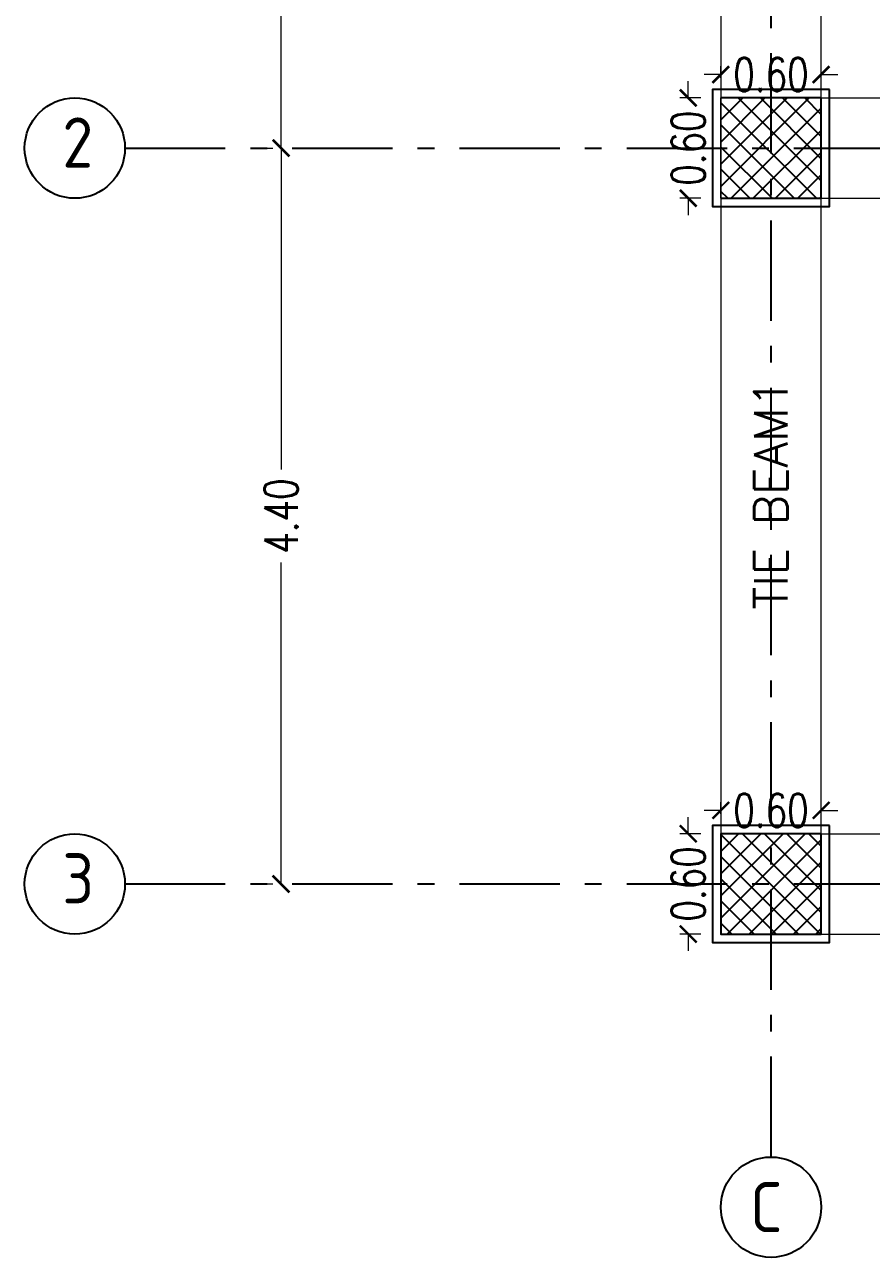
# Model space of a CAD drawing. Extents: x 166525 to 167198, y 178739 to 179747.
# Drawn here: x 166644.61 to 166649.67, y 179514.03 to 179521.4 of the extents above; entities that cross this region are included whole.
import ezdxf

# ---------------------------------------------------------------- set-up
doc = ezdxf.new("R2010")
doc.units = 0
doc.header["$MEASUREMENT"] = 0
doc.linetypes.add('ACAD_ISO10W100', pattern=[18, 12, -3, 0, -3])
doc.linetypes.add('AUSGEZOGEN', pattern=[0])
doc.layers.get('0').update_dxf_attribs({"linetype": 'CONTINUOUS'})
doc.layers.get('DEFPOINTS').update_dxf_attribs({"linetype": 'CONTINUOUS'})
for name, color, linetype in [('axis', 8, 'ACAD_ISO10W100'), ('BEAM-DIM', 4, 'CONTINUOUS'), ('EBENE0', 7, 'AUSGEZOGEN'), ('HATSH', 252, 'CONTINUOUS')]:
    doc.layers.add(name, color=color, linetype=linetype)
doc.layers.add('BEAM', color=6, linetype='CONTINUOUS', lineweight=13)
doc.styles.add('DIM', font='simplex.shx', dxfattribs={"width": 0.75})
doc.styles.add('ISO8', font='iso8')
doc.styles.add('ROMANS', font='romans.shx')
doc.dimstyles.new('MUTASIM', dxfattribs={"dimscale": 0.9995, "dimtxt": 0.2, "dimasz": 0.1, "dimexe": 0.05, "dimexo": 0.12, "dimgap": 0.05, "dimtad": 0, "dimzin": 0, "dimdsep": 46, "dimtxsty": 'DIM', "dimblk": 'ARCHTICK', "dimcen": 0.09, "dimclrd": 35, "dimclre": 33, "dimclrt": 256, "dimazin": 0, "dimtfac": 1, "dimtofl": 0, "dimtmove": 1, "dimatfit": 3, "dimfxl": 0.18, "dimtolj": 1, "dimtzin": 0, "dimlwd": 13, "dimlwe": 9, "dimarcsym": 0})
pattern_1 = [(45, (160731.72785, 180603.08602), (-0.0662912607, 0.0662912607), []), (135, (160731.72785, 180603.08602), (-0.0662912607, -0.0662912607), [])]

# ---------------------------------------------------------------- blocks, each defined once
blk = doc.blocks.new('_ARCHTICK')
at = {"color": 0, "linetype": 'ByBlock', "const_width": 0.15}
blk.add_lwpolyline([(-0.5, -0.5), (0.5, 0.5)], dxfattribs=at)
blk = doc.blocks.new('*D811')
at = {"layer": 'BEAM', "color": 33, "lineweight": 9, "transparency": 16777216}
for p, q in [((166648.7681, 179516.6811), (166648.7681, 179516.7511)), ((166649.3681, 179516.6811), (166649.3681, 179516.7511))]:
    blk.add_line(p, q, dxfattribs=at)
at = {"layer": 'BEAM', "color": 35, "lineweight": 13, "transparency": 16777216}
for p, q in [((166648.7681, 179516.7011), (166648.6682, 179516.7011)), ((166649.3681, 179516.7011), (166649.4681, 179516.7011))]:
    blk.add_line(p, q, dxfattribs=at)
at = {"layer": 'DEFPOINTS', "color": 0, "transparency": 16777216}
for p in [(166649.3681, 179516.7011), (166648.7681, 179516.5612), (166649.3681, 179516.5612)]:
    blk.add_point(p, dxfattribs=at)
at = {"layer": 'BEAM', "color": 35, "lineweight": 13, "transparency": 16777216, "xscale": 0.09995000000000001, "yscale": 0.09995000000000001, "zscale": 0.09995000000000001}
blk.add_blockref('_ARCHTICK', (166648.7681, 179516.7011), dxfattribs=at)
at = {"layer": 'BEAM', "color": 35, "lineweight": 13, "transparency": 16777216, "xscale": 0.09995000000000001, "yscale": 0.09995000000000001, "zscale": 0.09995000000000001, "rotation": 180}
blk.add_blockref('_ARCHTICK', (166649.3681, 179516.7011), dxfattribs=at)
at = {"layer": 'BEAM', "transparency": 16777216, "insert": (166649.0681, 179516.7011), "char_height": 0.1999, "attachment_point": 5, "style": 'DIM'}
blk.add_mtext('\\A1;0.60', dxfattribs=at)
blk = doc.blocks.new('*D812')
at = {"layer": 'BEAM', "color": 35, "lineweight": 13, "transparency": 16777216}
for p, q in [((166648.5732, 179516.5612), (166648.5732, 179516.6611)), ((166648.5732, 179515.9612), (166648.5732, 179515.8612))]:
    blk.add_line(p, q, dxfattribs=at)
at = {"layer": 'BEAM', "color": 33, "lineweight": 9, "transparency": 16777216}
for p, q in [((166648.6482, 179516.5612), (166648.5232, 179516.5612)), ((166648.6482, 179515.9612), (166648.5232, 179515.9612))]:
    blk.add_line(p, q, dxfattribs=at)
at = {"layer": 'DEFPOINTS', "color": 0, "transparency": 16777216}
for p in [(166648.5732, 179516.5612), (166648.7681, 179516.5612), (166648.7681, 179515.9612)]:
    blk.add_point(p, dxfattribs=at)
at = {"layer": 'BEAM', "color": 35, "lineweight": 13, "transparency": 16777216, "xscale": 0.09995000000000001, "yscale": 0.09995000000000001, "zscale": 0.09995000000000001}
for p, rotation in [((166648.5732, 179516.5612), 270), ((166648.5732, 179515.9612), 90)]:
    blk.add_blockref('_ARCHTICK', p, dxfattribs=dict(at, rotation=rotation))
at = {"layer": 'BEAM', "transparency": 16777216, "insert": (166648.5732, 179516.2612), "char_height": 0.1999, "attachment_point": 5, "rotation": 90, "style": 'DIM'}
blk.add_mtext('\\A1;0.60', dxfattribs=at)
blk = doc.blocks.new('*D813')
at = {"layer": 'BEAM', "color": 35, "lineweight": 13, "transparency": 16777216}
for p, q in [((166648.7681, 179521.1011), (166648.6682, 179521.1011)), ((166649.3681, 179521.1011), (166649.4681, 179521.1011))]:
    blk.add_line(p, q, dxfattribs=at)
at = {"layer": 'BEAM', "color": 33, "lineweight": 9, "transparency": 16777216}
for p, q in [((166648.7681, 179521.0811), (166648.7681, 179521.1511)), ((166649.3681, 179521.0811), (166649.3681, 179521.1511))]:
    blk.add_line(p, q, dxfattribs=at)
at = {"layer": 'DEFPOINTS', "color": 0, "transparency": 16777216}
for p in [(166649.3681, 179521.1011), (166648.7681, 179520.9612), (166649.3681, 179520.9612)]:
    blk.add_point(p, dxfattribs=at)
at = {"layer": 'BEAM', "color": 35, "lineweight": 13, "transparency": 16777216, "xscale": 0.09995000000000001, "yscale": 0.09995000000000001, "zscale": 0.09995000000000001}
blk.add_blockref('_ARCHTICK', (166648.7681, 179521.1011), dxfattribs=at)
at = {"layer": 'BEAM', "color": 35, "lineweight": 13, "transparency": 16777216, "xscale": 0.09995000000000001, "yscale": 0.09995000000000001, "zscale": 0.09995000000000001, "rotation": 180}
blk.add_blockref('_ARCHTICK', (166649.3681, 179521.1011), dxfattribs=at)
at = {"layer": 'BEAM', "transparency": 16777216, "insert": (166649.0681, 179521.1011), "char_height": 0.1999, "attachment_point": 5, "style": 'DIM'}
blk.add_mtext('\\A1;0.60', dxfattribs=at)
blk = doc.blocks.new('*D814')
at = {"layer": 'BEAM', "color": 35, "lineweight": 13, "transparency": 16777216}
for p, q in [((166648.5732, 179520.9612), (166648.5732, 179521.0611)), ((166648.5732, 179520.3612), (166648.5732, 179520.2612))]:
    blk.add_line(p, q, dxfattribs=at)
at = {"layer": 'BEAM', "color": 33, "lineweight": 9, "transparency": 16777216}
for p, q in [((166648.6482, 179520.9612), (166648.5232, 179520.9612)), ((166648.6482, 179520.3612), (166648.5232, 179520.3612))]:
    blk.add_line(p, q, dxfattribs=at)
at = {"layer": 'DEFPOINTS', "color": 0, "transparency": 16777216}
for p in [(166648.5732, 179520.9612), (166648.7681, 179520.9612), (166648.7681, 179520.3612)]:
    blk.add_point(p, dxfattribs=at)
at = {"layer": 'BEAM', "color": 35, "lineweight": 13, "transparency": 16777216, "xscale": 0.09995000000000001, "yscale": 0.09995000000000001, "zscale": 0.09995000000000001}
for p, rotation in [((166648.5732, 179520.9612), 270), ((166648.5732, 179520.3612), 90)]:
    blk.add_blockref('_ARCHTICK', p, dxfattribs=dict(at, rotation=rotation))
at = {"layer": 'BEAM', "transparency": 16777216, "insert": (166648.5732, 179520.6612), "char_height": 0.1999, "attachment_point": 5, "rotation": 90, "style": 'DIM'}
blk.add_mtext('\\A1;0.60', dxfattribs=at)
blk = doc.blocks.new('*D819')
at = {"layer": 'BEAM', "color": 33, "lineweight": 9, "transparency": 16777216}
for p, q in [((166646.0184, 179520.6612), (166646.0883, 179520.6612)), ((166646.0184, 179516.2612), (166646.0883, 179516.2612))]:
    blk.add_line(p, q, dxfattribs=at)
at = {"layer": 'BEAM', "color": 35, "lineweight": 13, "transparency": 16777216}
for p, q in [((166646.1383, 179520.6612), (166646.1383, 179518.7396)), ((166646.1383, 179516.2612), (166646.1383, 179518.1828))]:
    blk.add_line(p, q, dxfattribs=at)
at = {"layer": 'DEFPOINTS', "color": 0, "transparency": 16777216}
for p in [(166646.1383, 179520.6612), (166646.1383, 179520.6612), (166646.1383, 179516.2612)]:
    blk.add_point(p, dxfattribs=at)
at = {"layer": 'BEAM', "color": 35, "lineweight": 13, "transparency": 16777216, "xscale": 0.09995000000000001, "yscale": 0.09995000000000001, "zscale": 0.09995000000000001}
for p, rotation in [((166646.1383, 179520.6612), 90), ((166646.1383, 179516.2612), 270)]:
    blk.add_blockref('_ARCHTICK', p, dxfattribs=dict(at, rotation=rotation))
at = {"layer": 'BEAM', "transparency": 16777216, "insert": (166646.1383, 179518.4612), "char_height": 0.1999, "attachment_point": 5, "rotation": 90, "style": 'DIM'}
blk.add_mtext('\\A1;4.40', dxfattribs=at)
blk = doc.blocks.new('*D820')
at = {"layer": 'BEAM', "color": 33, "lineweight": 9, "transparency": 16777216}
for p, q in [((166646.0184, 179525.0612), (166646.0883, 179525.0612)), ((166646.0184, 179520.6612), (166646.0883, 179520.6612))]:
    blk.add_line(p, q, dxfattribs=at)
at = {"layer": 'BEAM', "color": 35, "lineweight": 13, "transparency": 16777216}
for p, q in [((166646.1383, 179525.0612), (166646.1383, 179523.1396)), ((166646.1383, 179520.6612), (166646.1383, 179522.5828))]:
    blk.add_line(p, q, dxfattribs=at)
at = {"layer": 'DEFPOINTS', "color": 0, "transparency": 16777216}
for p in [(166646.1383, 179525.0612), (166646.1383, 179525.0612), (166646.1383, 179520.6612)]:
    blk.add_point(p, dxfattribs=at)
at = {"layer": 'BEAM', "color": 35, "lineweight": 13, "transparency": 16777216, "xscale": 0.09995000000000001, "yscale": 0.09995000000000001, "zscale": 0.09995000000000001}
for p, rotation in [((166646.1383, 179525.0612), 90), ((166646.1383, 179520.6612), 270)]:
    blk.add_blockref('_ARCHTICK', p, dxfattribs=dict(at, rotation=rotation))
at = {"layer": 'BEAM', "transparency": 16777216, "insert": (166646.1383, 179522.8612), "char_height": 0.1999, "attachment_point": 5, "rotation": 90, "style": 'DIM'}
blk.add_mtext('\\A1;4.40', dxfattribs=at)

msp = doc.modelspace()

# ---------------------------------------------------------------- hatches: boundary and pattern name
at = {"layer": 'HATSH'}
h = msp.add_hatch(dxfattribs=at)
h.set_pattern_fill('ANSI37', color=256, scale=0.75, style=0)
h.set_pattern_definition(pattern_1)
h.paths.add_polyline_path([(166657.56812, 179520.9612), (166657.56812, 179520.3612), (166658.16812, 179520.3612), (166658.16812, 179520.9612)])
h.paths.add_polyline_path([(166653.76812, 179520.9612), (166653.16812, 179520.9612), (166653.16812, 179520.3612), (166653.76812, 179520.3612)])
h.paths.add_polyline_path([(166648.76812, 179520.3612), (166649.36812, 179520.3612), (166649.36812, 179520.9612), (166648.76812, 179520.9612)])
h = msp.add_hatch(dxfattribs=at)
h.set_pattern_fill('ANSI37', color=256, scale=0.75, style=0)
h.set_pattern_definition(pattern_1)
h.paths.add_polyline_path([(166658.16812, 179515.9612), (166658.16812, 179516.5612), (166657.56812, 179516.5612), (166657.56812, 179515.9612)])
h.paths.add_polyline_path([(166653.76812, 179515.9612), (166653.76812, 179516.5612), (166653.16812, 179516.5612), (166653.16812, 179515.9612)])
h.paths.add_polyline_path([(166648.76812, 179515.9612), (166649.36812, 179515.9612), (166649.36812, 179516.5612), (166648.76812, 179516.5612)])

# ---------------------------------------------------------------- linework, layer by layer
at = {"color": 2, "linetype": 'Continuous'}
for points in [[(166649.41812, 179521.0112), (166648.71812, 179521.0112), (166648.71812, 179520.3112), (166649.41812, 179520.3112)], [(166649.41812, 179516.6112), (166648.71812, 179516.6112), (166648.71812, 179515.9112), (166649.41812, 179515.9112)], [(166649.36812, 179516.5612), (166648.76812, 179516.5612), (166648.76812, 179515.9612), (166649.36812, 179515.9612)]]:
    msp.add_lwpolyline(points, close=True, dxfattribs=at)
at = {"layer": 'axis', "ltscale": 0.05}
for p, q in [((166649.06812, 179514.62841), (166649.06812, 179527.21503)), ((166645.20506, 179520.6612), (166661.6072, 179520.6612)), ((166645.20506, 179516.2612), (166661.6072, 179516.2612))]:
    msp.add_line(p, q, dxfattribs=at)
at = {"layer": 'BEAM'}
for p, q in [((166648.76812, 179524.7612), (166648.76812, 179516.5612)), ((166649.36812, 179516.5612), (166649.36812, 179524.7612)), ((166649.36812, 179520.9612), (166657.56812, 179520.9612)), ((166649.36812, 179520.3612), (166657.56812, 179520.3612)), ((166649.36812, 179516.5612), (166657.56812, 179516.5612)), ((166649.36812, 179515.9612), (166657.56812, 179515.9612))]:
    msp.add_line(p, q, dxfattribs=at)
for points in [[(166648.76812, 179520.9612), (166649.36812, 179520.9612), (166649.36812, 179520.3612), (166648.76812, 179520.3612)], [(166648.76812, 179516.5612), (166649.36812, 179516.5612), (166649.36812, 179515.9612), (166648.76812, 179515.9612)]]:
    msp.add_lwpolyline(points, close=True, dxfattribs=at)
at = {"layer": 'EBENE0', "color": 3, "linetype": 'AUSGEZOGEN'}
for p, q in [((166649.36812, 179520.9612), (166648.76812, 179520.9612)), ((166649.36812, 179520.3612), (166649.36812, 179520.9612)), ((166648.76812, 179520.3612), (166649.36812, 179520.3612)), ((166648.76812, 179516.5612), (166648.76812, 179515.9612)), ((166649.36812, 179515.9612), (166649.36812, 179516.5612)), ((166648.76812, 179515.9612), (166649.36812, 179515.9612))]:
    msp.add_line(p, q, dxfattribs=at)
at = {"layer": 'HATSH'}
for centre in [(166644.90506, 179520.6612), (166644.90506, 179516.2612), (166649.06812, 179514.32841)]:
    msp.add_circle(centre, 0.3, dxfattribs=at)

# ---------------------------------------------------------------- texts
at = {"layer": 'BEAM-DIM', "style": 'ROMANS'}
msp.add_text('TIE BEAM1', height=0.2, rotation=90, dxfattribs=at).set_placement((166649.16696, 179517.90137))
at = {"layer": 'EBENE0', "color": 3, "style": 'ISO8'}
for s, p in [('2', (166644.83039, 179520.54466)), ('3', (166644.83039, 179516.14466)), ('C', (166648.94279, 179514.17876))]:
    msp.add_text(s, height=0.3, dxfattribs=at).set_placement(p)

# ---------------------------------------------------------------- dimensions: what is measured, and where the dimension line sits
at = {"layer": 'BEAM'}
for base, p1, p2, picture, middle in [((166646.13831, 179525.0612), (166646.13831, 179520.6612), (166646.13831, 179525.0612), '*D820', (166646.13831, 179522.8612)), ((166648.5732, 179520.9612), (166648.76812, 179520.3612), (166648.76812, 179520.9612), '*D814', (166648.5732, 179520.6612)), ((166646.13831, 179520.6612), (166646.13831, 179516.2612), (166646.13831, 179520.6612), '*D819', (166646.13831, 179518.4612)), ((166648.5732, 179516.5612), (166648.76812, 179515.9612), (166648.76812, 179516.5612), '*D812', (166648.5732, 179516.2612))]:
    dim = msp.add_linear_dim(base=base, p1=p1, p2=p2, angle=90, dimstyle='MUTASIM', dxfattribs=at)
    dim.commit()
    dim.dimension.update_dxf_attribs({"geometry": picture, "text_midpoint": middle})
for base, p1, p2, picture, middle in [((166649.36812, 179521.10114), (166648.76812, 179520.9612), (166649.36812, 179520.9612), '*D813', (166649.06812, 179521.10114)), ((166649.36812, 179516.70114), (166648.76812, 179516.5612), (166649.36812, 179516.5612), '*D811', (166649.06812, 179516.70114))]:
    dim = msp.add_linear_dim(base=base, p1=p1, p2=p2, dimstyle='MUTASIM', dxfattribs=at)
    dim.commit()
    dim.dimension.update_dxf_attribs({"geometry": picture, "text_midpoint": middle})

doc.saveas('drawing.dxf')
